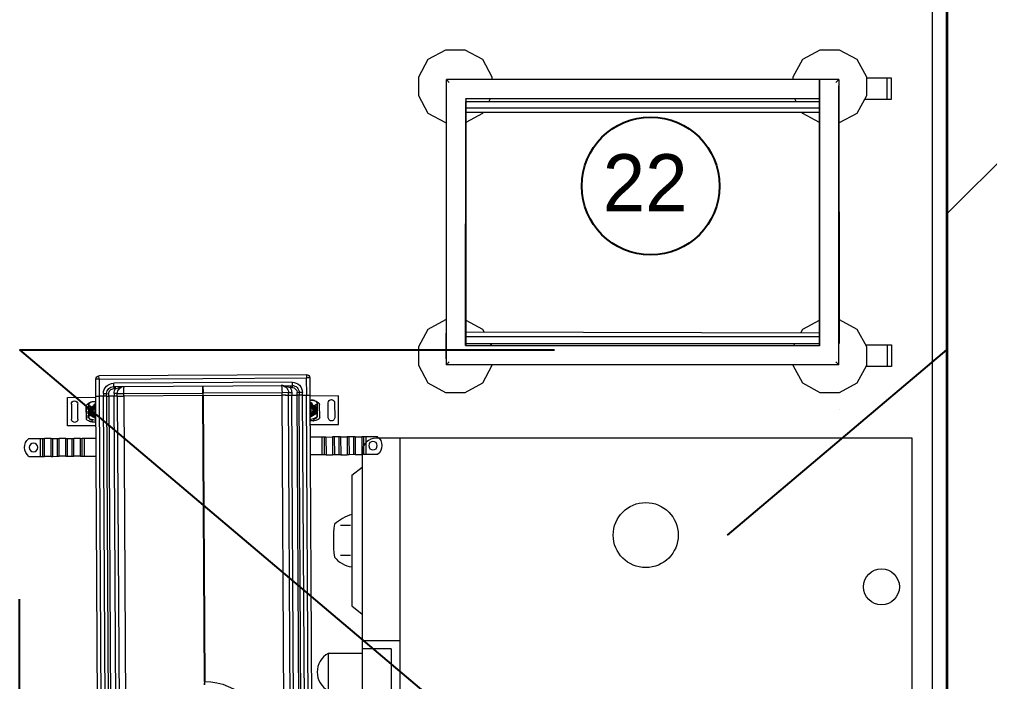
# Model space of a CAD drawing. Header units: millimetres. Extents: x -34838 to 729576, y -214038 to 121482.
# Drawn here: x 610710 to 612070, y -47670 to -46741 of the extents above; entities that cross this region are included whole.
import ezdxf

# ---------------------------------------------------------------- set-up
doc = ezdxf.new("R2010")
doc.units = ezdxf.units.MM
doc.header["$MEASUREMENT"] = 0
doc.linetypes.add('ШТРИХОВА 1_2', pattern=[1300, 750, -550])
for name, color, linetype, lineweight in [('Obrys', 7, 'Continuous', 18), ('S-Prof__Обладнання__Обладнання для водопостачання та каналізації', 130, 'Continuous', 5), ('АБ _ 0 _ СТІНИ _ ЗОВНІШНІ .3D_Ном._пера__27', 7, 'Continuous', 35), ('АП _ ТЕП _ ЗОНИ ПРИМІЩЕНЬ .3D_Ном._пера__122', 255, 'Continuous', 0), ('ОБОРУДОВАНИЕ', 5, 'Continuous', 15), ('ТХ Тепловое оборудование', 14, 'Continuous', 9)]:
    doc.layers.add(name, color=color, linetype=linetype, lineweight=lineweight)
doc.layers.add('АБ _ 0 _ СТІНИ _ ЗОВНІШНІ .3D', color=7, linetype='Continuous')
pattern_1 = [(45, (0, 0), (-707.107, 707.107), []), (45, (-141.4, 141.4), (-707.107, 707.107), [])]

# ---------------------------------------------------------------- blocks, each defined once
blk = doc.blocks.new('Стена_37_4', base_point=(85890, -2075))
at = {"layer": 'АБ _ 0 _ СТІНИ _ ЗОВНІШНІ .3D', "linetype": 'Continuous', "lineweight": 0, "true_color": 0x000000}
h = blk.add_hatch(dxfattribs=at)
h.set_pattern_fill('М___ЦЕГЛА_ОБЛИЧКУВАЛЬНА__3E', color=18, style=0, pattern_type=2)
h.set_pattern_definition(pattern_1)
h.paths.add_polyline_path([(85830, 9053.3), (85830, 7030.5), (85950, 7030.5), (85950, 9053.3)])
h = blk.add_hatch(dxfattribs=at)
h.set_pattern_fill('М___ЦЕГЛА_ОБЛИЧКУВАЛЬНА__3E', color=18, style=0, pattern_type=2)
h.set_pattern_definition(pattern_1)
h.paths.add_polyline_path([(85830, 7030.5), (85830, 6910.5), (85950, 6910.5), (85950, 7030.5)])
h = blk.add_hatch(dxfattribs=at)
h.set_pattern_fill('М___ЦЕГЛА_ОБЛИЧКУВАЛЬНА__3E', color=18, style=0, pattern_type=2)
h.set_pattern_definition(pattern_1)
h.paths.add_polyline_path([(85830, 6910.5), (85830, -1950), (85950, -1950), (85950, 6910.5)])
at = {"layer": 'АБ _ 0 _ СТІНИ _ ЗОВНІШНІ .3D_Ном._пера__27', "color": 7, "linetype": 'Continuous', "lineweight": 35}
for p, q in [((85830, 9053.3), (85830, 7030.5)), ((85830, 7030.5), (85830, 6910.5)), ((85830, 6910.5), (85830, -1950))]:
    blk.add_line(p, q, dxfattribs=at)
blk = doc.blocks.new('Печь пароконвекционная SCC 101')
at = {"layer": 'ТХ Тепловое оборудование', "color": 0}
blk.add_lwpolyline([(20, -53), (827, -53, 0.414214), (847, -33), (847, 718), (0, 718), (0, -33, 0.414214)], format="xyb", close=True, dxfattribs=at)
for points in [[(822.9, -46.6), (775.9, 12.5, -0.738897), (787.8, 29.8, 0.554237), (813.6, 52), (813.6, 81.4, -1), (847, 81.4, -1)], [(822.9, -46.6, 0.371253), (841.1, -47.1, 1.06539)], [(107, -67.5, 0.099167), (120.7, -91.7, 0.06513), (166.8, -91.7, 0.20445), (180.5, -67.5, 0.276247)], [(302, -100.6, 0.58435), (354.4, -100.6, 1)]]:
    blk.add_lwpolyline(points, format="xyb", dxfattribs=at)
for points in [[(0, 0), (785.9, 0)], [(284.2, 0), (284.2, -53)], [(52, -67.5), (40.7, -53)], [(235.5, -67.5), (246.8, -53)], [(302, -53), (302, -100.6)], [(354.4, -53), (354.4, -100.6)], [(52, -67.5), (235.5, -67.5)], [(122.6, -69), (122.6, -83.3)], [(164.9, -69), (164.9, -83.3)], [(302, -100.6), (354.4, -100.6)]]:
    blk.add_lwpolyline(points, dxfattribs=at)
at = {"layer": 'ТХ Тепловое оборудование', "color": 0, "lineweight": 0}
for points in [[(295.4, -12), (295.4, -53)], [(295.4, -12), (795.4, -12)]]:
    blk.add_lwpolyline(points, dxfattribs=at)
at = {"layer": 'ТХ Тепловое оборудование', "color": 0}
for centre, radius in [((208.7, 675), 25.2), ((136, 344.6), 45.6), ((828.1, -34.4), 9)]:
    blk.add_circle(centre, radius, dxfattribs=at)
blk = doc.blocks.new('AUDIT_I_200716151807-1040')
at = {"layer": 'Obrys'}
for centre, radius, start, end in [((1647.2, -11377.4), 5, 157.9445, 163.1163), ((1646.9, -11380.6), 0.5, 90, 118.955), ((1648.9, -11380.6), 0.5, 61.045, 90), ((1656.1, -11382.3), 5.55, 87.7076, 90), ((1656.1, -11382.3), 5.05, 87.7076, 90), ((1666.7, -11374.1), 0.3, 340.0686, 24.2911), ((1668, -11375.6), 1, 198.7302, 231.3988), ((2573.6, -11375.6), 1, 308.6012, 341.2698), ((2575, -11374.1), 0.3, 155.7089, 199.9314), ((2585.5, -11382.3), 5.55, 90, 92.2924), ((2585.5, -11382.3), 5.05, 90, 92.2924), ((2592.8, -11380.6), 0.5, 90, 118.955), ((2594.7, -11380.6), 0.5, 61.045, 90), ((2594.4, -11377.4), 5, 16.8837, 22.0555), ((1647.2, -11687.3), 5, 196.8837, 202.0555), ((1646.9, -11684.1), 0.5, 241.045, 270), ((1648.9, -11684.1), 0.5, 270, 298.955), ((1656.1, -11682.3), 5.05, 270, 272.2924), ((1656.1, -11682.3), 5.55, 270, 272.2924), ((1666.7, -11690.5), 0.3, 335.7089, 19.9314), ((1668, -11689.1), 1, 128.6012, 161.2698), ((2573.6, -11689.1), 1, 18.7302, 51.3988), ((2575, -11690.5), 0.3, 160.0686, 204.2911), ((2585.5, -11682.3), 5.05, 267.7076, 270), ((2585.5, -11682.3), 5.55, 267.7076, 270), ((2592.8, -11684.1), 0.5, 241.045, 270), ((2594.7, -11684.1), 0.5, 270, 298.955), ((2594.4, -11687.3), 5, 337.9445, 343.1163)]:
    blk.add_arc(centre, radius, start, end, dxfattribs=at)
for centre, major_axis, ratio, start_param, end_param in [((1658.9, -11382.1), (-2.76, 2.81), 0.948675, 4.712185, 4.722398), ((1660.9, -11378.7), (0.68, 1.13), 0.865496, 4.64047, 5.024928), ((1631.1, -11532.3), (10, 0), 0.026147, 1.570796, 3.141593), ((1631.1, -11532.3), (-10, 0), 0.026147, 0, 1.570796), ((2035.6, -11531.7), (4.5, -0.03), 0.08689, 4.747797, 6.283185), ((2035.6, -11533), (4.5, 0.03), 0.08689, 0, 1.535389), ((2206.6, -11531.7), (-4.5, -0.03), 0.08689, 0, 1.535389), ((2206.6, -11533), (-4.5, 0.03), 0.08689, 4.747797, 6.283185), ((2611.1, -11532.3), (-10, 0), 0.026147, 3.141593, 4.712389), ((2611.1, -11532.3), (-10, 0), 0.026147, 1.570796, 3.141593), ((2580.7, -11686), (0.68, 1.13), 0.865496, 1.498877, 1.883336), ((2582.8, -11682.6), (-2.76, 2.81), 0.948675, 1.570592, 1.580806)]:
    blk.add_ellipse(centre, major_axis=major_axis, ratio=ratio, start_param=start_param, end_param=end_param, dxfattribs=at)
at = {"layer": 'Obrys', "extrusion": (0, 0, -1)}
for centre, major_axis, ratio, start_param, end_param in [((2580.7, -11378.7), (-0.68, 1.13), 0.865496, 4.64047, 5.024928), ((2582.8, -11382.1), (2.76, 2.81), 0.948675, 4.712185, 4.722398), ((1658.9, -11682.6), (2.76, 2.81), 0.948675, 1.570592, 1.580806), ((1660.9, -11686), (-0.68, 1.13), 0.865496, 1.498877, 1.883336)]:
    blk.add_ellipse(centre, major_axis=major_axis, ratio=ratio, start_param=start_param, end_param=end_param, dxfattribs=at)
blk = doc.blocks.new('Трап широкий')
for p, q in [((403.8, 242.3), (403.8, 225.8)), ((428.8, 242.1), (428.8, 225.6)), ((403.8, 225.8), (403.7, 222.6)), ((403.7, 222.6), (403.7, 220.1)), ((428.7, 222.4), (403.7, 222.6)), ((403.7, 210.9), (403.7, 220.1)), ((428.7, 220), (403.7, 220.1)), ((428.8, 225.6), (403.8, 225.8)), ((428.8, 225.6), (428.7, 222.4)), ((428.7, 222.4), (428.7, 220)), ((428.7, 210.8), (428.7, 220)), ((403.7, 208.4), (403.6, 202.1)), ((403.7, 210.9), (403.7, 208.4)), ((428.7, 210.8), (403.7, 210.9)), ((428.7, 208.3), (403.7, 208.4)), ((428.7, 208.3), (428.6, 201.9)), ((428.7, 210.8), (428.7, 208.3)), ((403.6, 190.4), (403.5, 187.9)), ((403.6, 202.1), (403.6, 199.6)), ((428.6, 201.9), (403.6, 202.1)), ((403.6, 190.4), (403.6, 199.6)), ((428.6, 199.5), (403.6, 199.6)), ((428.6, 190.3), (403.6, 190.4)), ((428.6, 201.9), (428.6, 199.5)), ((428.6, 190.3), (428.6, 199.5)), ((403.4, 169.9), (403.5, 179.1)), ((403.5, 187.9), (403.5, 181.6)), ((428.5, 187.8), (403.5, 187.9)), ((403.5, 181.6), (403.5, 179.1)), ((428.5, 181.4), (403.5, 181.6)), ((428.5, 179), (403.5, 179.1)), ((428.4, 169.8), (428.5, 179)), ((428.6, 190.3), (428.5, 187.8)), ((428.5, 187.8), (428.5, 181.4)), ((428.5, 181.4), (428.5, 179)), ((445.8, 147.5), (446, 187.5)), ((446, 187.5), (486, 187.3)), ((476.5, 181.9), (455.5, 182)), ((486, 187.3), (485.8, 147.3)), ((403.4, 164.2), (403.3, 147.8)), ((403.4, 169.9), (403.4, 167.4)), ((428.4, 169.8), (403.4, 169.9)), ((403.4, 167.4), (403.4, 164.2)), ((428.4, 167.3), (403.4, 167.4)), ((428.4, 164.1), (403.4, 164.2)), ((428.4, 164.1), (428.3, 147.6)), ((428.4, 169.8), (428.4, 167.3)), ((428.4, 167.3), (428.4, 164.1)), ((455.5, 173), (476.5, 172.9)), ((487.3, 147.3), (0.8, 150)), ((453.1, 147.5), (454.8, 153.6)), ((454.8, 153.9), (455, 154.3)), ((455, 155.8), (455.2, 156.3)), ((455.6, 156.1), (455, 154.3)), ((455.6, 161), (473.8, 160.9)), ((456.6, 161), (456.6, 160.5)), ((456.6, 161), (456.6, 160.5)), ((458.7, 160.5), (456.6, 160.5)), ((456.6, 147.5), (461.2, 155.5)), ((466.6, 157.4), (457, 157.5)), ((457, 157.4), (466.6, 157.4)), ((457.5, 161), (457.5, 160.5)), ((457.5, 161), (457.5, 160.5)), ((457.6, 161), (457.6, 160.5)), ((457.8, 161), (457.8, 160.5)), ((458.7, 161), (458.7, 160.5)), ((460.8, 160.5), (458.7, 160.5)), ((459.6, 161), (459.6, 160.5)), ((459.9, 161), (459.9, 160.5)), ((459.9, 161), (459.9, 160.5)), ((459.9, 161), (459.9, 160.5)), ((460.9, 161), (460.8, 160.5)), ((460.9, 161), (460.8, 160.5)), ((461.2, 155.5), (470.5, 155.4)), ((461.3, 152.8), (465.6, 153)), ((465.7, 152.5), (461.3, 152.3)), ((462.6, 161), (462.6, 160.5)), ((466.7, 160.4), (462.6, 160.5)), ((463.5, 161), (463.5, 160.5)), ((465.9, 160.9), (465.9, 160.4)), ((465.9, 153), (468.4, 153)), ((468.4, 152.5), (465.9, 152.5)), ((466, 160.9), (466, 160.4)), ((466.6, 157.4), (467.2, 157.4)), ((472.6, 157.4), (466.6, 157.4)), ((466.7, 160.9), (466.7, 160.4)), ((466.7, 160.9), (466.7, 160.4)), ((466.7, 160.4), (466.7, 160.4)), ((467.2, 157.4), (472.1, 157.3)), ((468.4, 160.9), (468.4, 160.4)), ((472.9, 160.4), (468.4, 160.4)), ((468.4, 153), (468.5, 153)), ((468.4, 152.5), (468.5, 152.5)), ((468.9, 152.5), (469.5, 152.9)), ((469.5, 152.4), (468.9, 152.5)), ((469.2, 150.5), (473.6, 154.9)), ((469.3, 160.9), (469.3, 160.4)), ((470.1, 152.4), (469.5, 152.4)), ((470.5, 155.4), (475.1, 147.4)), ((473, 155), (470.8, 152.7)), ((472, 160.9), (472, 160.4)), ((472.1, 157.3), (474.7, 157.3)), ((477.8, 157.4), (472.6, 157.4)), ((472.9, 160.9), (472.9, 160.4)), ((473.1, 149.6), (475, 149.6)), ((0.8, 145.3), (487.3, 142.6)), ((487.3, 136.6), (0.8, 139.3)), ((469.7, 148.4), (462, 148.4)), ((475, 149.1), (473.1, 149.1)), ((487.3, 136.8), (487.2, 132.3)), ((487.3, 142.8), (487.3, 147.3)), ((511.3, 147.2), (487.3, 147.3)), ((487.3, 136.8), (487.3, 142.8)), ((487.3, 142.8), (511.3, 142.7)), ((487.3, 136.8), (490.8, 136.8)), ((490.8, 136.8), (490.7, 132.3)), ((509.7, -148.3), (511.3, 142.7)), ((511.3, 147.2), (511.3, 142.7)), ((515.8, 142.6), (511.3, 142.7)), ((515.8, 142.6), (514.2, -148.4)), ((0.7, 135), (487.2, 132.3)), ((0.7, 132.1), (487.2, 129.4)), ((487.2, 121.6), (0.7, 124.3)), ((490.7, 132.3), (487.2, 132.3)), ((487.2, 132.3), (487.2, 129.3)), ((487.2, 121.8), (487.2, 129.3)), ((487.2, 129.3), (490.7, 129.3)), ((490.7, 132.3), (490.7, 129.3)), ((0.6, 110.9), (487.1, 108.2)), ((0.7, 120), (487.2, 117.3)), ((487.1, 113.6), (487.1, 108.2)), ((487.2, 117.3), (487.2, 121.8)), ((490.7, 121.8), (487.2, 121.8)), ((487.2, 117.3), (490.7, 117.3)), ((490.7, 117.3), (490.6, 108.2)), ((490.7, 117.3), (490.7, 121.8)), ((500.7, 122.2), (497.7, 122.2)), ((497.7, 122.2), (497.7, 119.9)), ((500.7, 119.9), (497.7, 119.9)), ((499.3, -127.8), (500.7, 122.2)), ((505.2, 122.2), (500.7, 122.2)), ((505.2, 122.2), (503.8, -127.8)), ((486.5, -2.4), (487.1, 108.2)), ((487.1, 108.2), (490.6, 108.2)), ((490.6, 108.2), (490, -2.5)), ((486.5, -2.4), (85.3, -0.2)), ((85.3, -0.7), (486.5, -3)), ((486.5, -3), (485.9, -113.6)), ((486.5, -3), (486.5, -2.4)), ((486.5, -2.4), (490, -2.5)), ((490, -3), (486.5, -3)), ((489.4, -113.6), (490, -3)), ((490, -2.5), (490, -3)), ((485.8, -122.7), (-0.7, -120)), ((485.9, -113.6), (-0.6, -110.9)), ((485.8, -119), (485.9, -113.6)), ((485.9, -113.6), (489.4, -113.6)), ((489.3, -122.7), (489.4, -113.6)), ((-0.7, -124.3), (485.8, -127)), ((485.8, -134.8), (-0.7, -132.1)), ((485.7, -137.7), (-0.7, -135)), ((485.7, -137.7), (485.8, -134.7)), ((485.8, -122.7), (485.8, -127.2)), ((485.8, -122.7), (489.3, -122.7)), ((485.8, -127.2), (485.8, -134.7)), ((489.3, -127.2), (485.8, -127.2)), ((485.8, -134.7), (489.3, -134.7)), ((489.2, -137.7), (489.3, -134.7)), ((489.3, -122.7), (489.3, -127.2)), ((499.3, -125.5), (496.3, -125.5)), ((496.3, -127.8), (496.3, -125.5)), ((499.3, -127.8), (496.3, -127.8)), ((499.3, -127.8), (503.8, -127.8)), ((-0.8, -139.3), (485.7, -142)), ((485.7, -148), (-0.8, -145.3)), ((485.7, -137.7), (485.7, -142.2)), ((485.7, -137.7), (489.2, -137.7)), ((485.7, -142.2), (485.7, -148.2)), ((489.2, -142.2), (485.7, -142.2)), ((485.7, -152.7), (485.7, -148.2)), ((509.7, -148.3), (485.7, -148.2)), ((489.2, -137.7), (489.2, -142.2)), ((509.7, -148.3), (509.7, -152.8)), ((509.7, -148.3), (514.2, -148.4)), ((-0.8, -150), (485.7, -152.7)), ((401.6, -168.7), (401.7, -152.2)), ((426.6, -168.8), (426.7, -152.4)), ((444.2, -152.5), (443.9, -192.5)), ((451.4, -152.5), (453, -158.7)), ((453.1, -158.9), (453.3, -159.4)), ((453.8, -161.1), (453.3, -159.4)), ((453.3, -160.8), (453.5, -161.3)), ((454.9, -152.5), (459.5, -160.6)), ((464.8, -162.6), (455.2, -162.5)), ((455.3, -162.5), (464.8, -162.5)), ((459.5, -157.9), (463.9, -158.1)), ((459.5, -160.6), (468.7, -160.6)), ((463.9, -157.6), (459.6, -157.4)), ((468, -153.6), (460.3, -153.6)), ((466.7, -157.6), (464.1, -157.6)), ((464.1, -158.1), (466.7, -158.1)), ((464.8, -162.5), (465.5, -162.5)), ((470.8, -162.7), (464.8, -162.6)), ((465.5, -162.5), (470.3, -162.6)), ((466.7, -157.6), (466.7, -157.6)), ((466.7, -158.1), (466.8, -158.1)), ((467.8, -157.6), (467.2, -157.6)), ((467.2, -157.6), (467.8, -158.1)), ((467.5, -155.7), (471.9, -160.1)), ((468.3, -157.6), (467.8, -157.6)), ((468.7, -160.6), (473.4, -152.6)), ((471.3, -160.2), (469, -157.9)), ((470.3, -162.6), (472.9, -162.6)), ((476, -162.7), (470.8, -162.7)), ((473.3, -154.4), (471.4, -154.4)), ((471.4, -154.9), (473.3, -154.9)), ((483.9, -192.7), (484.2, -152.7)), ((485.7, -152.7), (509.7, -152.8)), ((401.5, -174.4), (401.6, -171.9)), ((401.5, -174.4), (401.5, -183.6)), ((401.5, -174.4), (426.5, -174.5)), ((401.6, -171.9), (401.6, -168.7)), ((401.6, -168.7), (426.6, -168.8)), ((401.6, -171.9), (426.6, -172)), ((426.5, -174.5), (426.6, -172)), ((426.5, -174.5), (426.5, -183.7)), ((426.6, -172), (426.6, -168.8)), ((453.8, -166), (472, -166.2)), ((454.8, -166), (454.8, -165.5)), ((456.9, -165.5), (454.8, -165.5)), ((454.8, -166), (454.8, -165.5)), ((455.7, -166), (455.7, -165.5)), ((455.7, -166), (455.7, -165.5)), ((455.8, -166), (455.8, -165.5)), ((456, -166), (456, -165.5)), ((456.9, -166), (456.9, -165.5)), ((459, -165.6), (456.9, -165.5)), ((457.8, -166.1), (457.8, -165.6)), ((458.1, -166.1), (458.1, -165.6)), ((458.1, -166.1), (458.1, -165.6)), ((458.1, -166.1), (458.1, -165.6)), ((459, -166.1), (459, -165.6)), ((459, -166.1), (459, -165.6)), ((464.9, -165.6), (460.8, -165.6)), ((460.8, -166.1), (460.8, -165.6)), ((461.7, -166.1), (461.7, -165.6)), ((464.1, -166.1), (464.1, -165.6)), ((464.2, -166.1), (464.2, -165.6)), ((464.9, -165.6), (464.9, -165.6)), ((464.9, -166.1), (464.9, -165.6)), ((464.9, -166.1), (464.9, -165.6)), ((466.5, -166.1), (466.6, -165.6)), ((471.1, -165.7), (466.6, -165.6)), ((467.5, -166.1), (467.5, -165.6)), ((470.1, -166.2), (470.2, -165.7)), ((471.1, -166.2), (471.1, -165.7)), ((401.4, -192.4), (401.5, -186)), ((401.5, -186), (401.5, -183.6)), ((401.5, -183.6), (426.5, -183.7)), ((401.5, -186), (426.5, -186.2)), ((426.4, -192.5), (426.5, -186.2)), ((426.5, -186.2), (426.5, -183.7)), ((453.5, -178), (474.5, -178.1)), ((474.5, -187.1), (453.5, -187)), ((401.4, -194.9), (401.4, -192.4)), ((401.4, -192.4), (426.4, -192.5)), ((401.4, -194.9), (401.4, -204.1)), ((401.4, -194.9), (426.4, -195)), ((426.4, -195), (426.4, -192.5)), ((426.4, -195), (426.4, -204.2)), ((443.9, -192.5), (483.9, -192.7)), ((401.3, -212.9), (401.4, -206.5)), ((401.3, -215.4), (401.3, -212.9)), ((401.3, -212.9), (426.3, -213)), ((401.3, -215.4), (401.3, -224.6)), ((401.3, -215.4), (426.3, -215.5)), ((401.4, -206.5), (401.4, -204.1)), ((401.4, -204.1), (426.4, -204.2)), ((401.4, -206.5), (426.4, -206.7)), ((426.3, -213), (426.4, -206.7)), ((426.3, -215.5), (426.3, -213)), ((426.3, -215.5), (426.3, -224.7)), ((426.4, -206.7), (426.4, -204.2)), ((401.1, -246.7), (401.2, -230.2)), ((401.2, -227), (401.3, -224.6)), ((401.2, -230.2), (401.2, -227)), ((401.2, -227), (426.2, -227.2)), ((401.2, -230.2), (426.2, -230.4)), ((401.3, -224.6), (426.3, -224.7)), ((426.1, -246.9), (426.2, -230.4)), ((426.2, -227.2), (426.3, -224.7)), ((426.2, -230.4), (426.2, -227.2))]:
    blk.add_line(p, q)
for centre, major_axis, ratio, start_param, end_param in [((416.3, 232.2), (11.3, 11.3), 1, -0.118438, 1.674894), ((416.3, 235.7), (4.25, -4.24), 1, 3.919820396809793, 10.20300570398938), ((455.5, 177.5), (3.19, -3.18), 1, 2.349024, 5.490617), ((476.5, 177.4), (3.19, -3.18), 1, 5.490617, 8.632209), ((472.9, 150), (15.6, -15.5), 1, 3.818069, 4.04133), ((452, 152.3), (0.708, -0.706), 1, 1.894335, 3.818069), ((453.3, 154.9), (1.24, -1.24), 1, 3.578007, 7.543057), ((474, 147.4), (16.9, -16.8), 1, 3.364274, 3.578007), ((453.3, 154.9), (1.38, -1.38), 1, 5.035928, 6.164335), ((455.6, 159), (1.42, -1.41), 1, 2.351862, 3.364274), ((474, 147.4), (14.8, 14.8), 0.999986, 1.915245, 1.94575), ((453.2, 154.9), (1.34, 1.34), 1, -1.119472, -0.444701), ((457, 155.4), (1.49, -1.48), 1, 2.351862, 3.486046), ((457, 155.4), (1.41, 1.42), 1, 0.778228, 1.925065), ((457.5, 155.4), (1.42, -1.41), 1, 2.349024, 3.592917), ((465.8, 147.4), (5.52, -5.51), 1, 0.778228, 3.91982), ((465.8, 147.4), (5.42, -5.4), 1, 0.778228, 3.91982), ((465.8, 147.4), (4.91, -4.9), 1, 0.778228, 3.91982), ((461.3, 151.3), (1.06, 1.06), 1, 0.818238, 2.616049), ((465.8, 147.4), (4.24, 4.25), 1, -0.792569, 2.349024), ((461.3, 151.3), (0.708, -0.706), 1, 2.389035, 4.187368), ((465.8, 147.4), (3.53, 3.54), 1, -0.792569, 2.349024), ((465.8, 147.4), (3.54, -3.53), 1, 0.979586, 3.718463), ((465.8, 147.4), (2.96, 2.97), 1, -0.792569, 2.349024), ((465.8, 147.4), (2.82, 2.83), 1, -0.539888, 2.096344), ((465.8, 147.4), (3.57, 3.58), 1, 0.047715, 0.778228), ((466.6, 154.5), (2.05, -2.05), 1, 0.942386, 2.349024), ((466.5, 154.4), (2.12, 2.12), 1, -0.625573, 0.781066), ((461.6, 153.6), (5.67, -5.65), 1, 0.251059, 0.945224), ((472.4, 147.3), (3.19, -3.18), 0.999998, 3.13764, 3.392652), ((465.8, 147.4), (3.58, -3.57), 1, 0.778228, 1.618511), ((461.6, 153.7), (5.58, 5.6), 1, -0.879565, -0.62841), ((470.1, 153.4), (0.706, 0.708), 1, 3.91982, 4.705598), ((474, 147.4), (2.12, 2.12), 1, -0.792569, 2.349024), ((474, 147.4), (1.76, 1.77), 1, -0.792569, 2.349024), ((472.1, 156), (0.972, -0.969), 1, 6.276395, 8.632209), ((472.5, 155.9), (1.06, -1.06), 1, 6.279233, 8.635047), ((473.8, 158.9), (1.41, 1.42), 1, 0.082065, 0.781066), ((474.7, 152.3), (3.53, 3.54), 1, -0.407628, 0.778228), ((466, 149.8), (9.92, -9.88), 1, 1.105193, 1.652861), ((465.1, 149.4), (10.6, 10.6), 1, -0.817806, -0.465603), ((465.8, 147.4), (3.54, -3.53), 1, 3.718463, 3.91982), ((465.8, 147.4), (1.06, 1.06), 1, -0.792569, 2.349024), ((465.8, 147.4), (0.992, -0.988), 1, 0.778228, 3.91982), ((472.4, 147.3), (3.19, -3.18), 1, 3.392651, 3.89959), ((465.8, 147.4), (3.53, 3.54), 1, -0.792569, -0.591211), ((474, 147.4), (1.42, -1.41), 1, 2.854385, 3.91982), ((474, 147.4), (1.42, -1.41), 1, 0.778228, 1.843663), ((474.1, 149.2), (4.24, 4.25), 1, -1.096077, -0.817806), ((490.7, 122.3), (10.2, 10.3), 1, -0.792569, 0.778228), ((511.3, 142.7), (3.19, -3.18), 1, 0.778228, 2.349024), ((490.7, 122.3), (7.06, 7.08), 1, -0.792569, 0.778228), ((490.7, 122.3), (4.96, -4.94), 1, 0.778228, 2.349024), ((490.6, 107.3), (10.2, 10.3), 1, 0.274426, 0.778228), ((490.6, 107.3), (7.06, 7.08), 1, -0.792569, 0.778228), ((490.6, 107.3), (10, -0.06), 0.087156, 0, 1.570796), ((-0.2, -0.4), (60.6, -60.4), 1, 0.785868, 2.347196), ((489.4, -112.7), (7.08, -7.06), 1, 5.490617, 7.061413), ((489.4, -112.7), (10, -0.06), 0.087156, -1.570796, 0), ((489.3, -127.7), (10.3, -10.2), 1, 5.490617, 7.061413), ((489.3, -127.7), (7.08, -7.06), 1, 5.490617, 7.061413), ((489.4, -112.7), (10.3, -10.2), 1, 5.490617, 5.994419), ((489.3, -127.7), (4.94, 4.96), 1, 3.91982, 5.490617), ((509.7, -148.3), (3.19, -3.18), 1, 5.490617, 7.061413), ((471.2, -155.3), (15.5, 15.6), 1, 2.227514, 2.450775), ((450.3, -157.3), (0.706, 0.708), 1, 2.450775, 4.374509), ((451.5, -159.9), (1.24, 1.24), 1, -1.274213, 2.690837), ((472.4, -152.6), (16.8, 16.9), 1, 2.690837, 2.90457), ((451.6, -160), (1.38, -1.38), 1, 1.675306, 2.803713), ((472.4, -152.6), (14.8, 14.8), 0.99998, 2.752286, 2.782792), ((451.5, -160), (1.34, 1.34), 1, -1.140437, -0.465665), ((455.3, -160.4), (1.48, 1.49), 1, 2.782799, 3.916982), ((455.3, -160.5), (1.41, 1.42), 1, 2.772983, 3.91982), ((455.7, -160.5), (1.42, -1.41), 1, 4.246724, 5.490617), ((464.2, -152.6), (5.52, -5.51), 1, 3.91982, 7.061413), ((464.2, -152.6), (5.42, -5.4), 1, 3.91982, 7.061413), ((464.2, -152.6), (4.91, -4.9), 1, 3.91982, 7.061413), ((459.6, -156.4), (1.06, -1.06), 1, 3.652796, 5.450606), ((464.2, -152.6), (4.25, -4.24), 1, 3.91982, 7.061413), ((459.6, -156.4), (0.708, -0.706), 1, 3.652273, 5.450606), ((464.2, -152.6), (3.54, -3.53), 1, 3.91982, 7.061413), ((464.2, -152.6), (3.54, -3.53), 1, 3.91982, 4.121178), ((464.2, -152.6), (3.54, -3.53), 1, 4.121178, 6.860055), ((464.2, -152.6), (2.96, 2.97), 1, 2.349024, 5.490617), ((464.2, -152.6), (2.83, -2.82), 1, 4.172501, 6.808733), ((464.2, -152.6), (1.06, -1.06), 1, 3.91982, 7.061413), ((464.2, -152.6), (0.988, 0.992), 1, 2.349024, 5.490617), ((464.2, -152.6), (3.58, -3.57), 1, 5.490617, 6.22113), ((464.8, -159.6), (2.05, -2.05), 1, 5.490617, 6.897255), ((464.8, -159.6), (2.12, -2.12), 1, 5.487779, 6.894417), ((470.7, -152.5), (3.19, -3.18), 1, 3.940051, 4.44699), ((459.9, -158.7), (5.65, 5.67), 1, -0.959565, -0.265399), ((470.7, -152.5), (3.18, 3.19), 1, 2.876193, 3.131205), ((464.2, -152.6), (3.57, 3.58), 1, 4.650334, 5.490617), ((459.9, -158.8), (5.6, -5.58), 1, 0.61407, 0.865224), ((468.3, -158.6), (0.708, -0.706), 1, 1.563246, 2.349024), ((464.2, -152.6), (3.54, -3.53), 1, 0.57687, 0.778228), ((472.4, -152.6), (2.12, -2.12), 1, 3.91982, 7.061413), ((472.4, -152.6), (1.77, -1.76), 1, 3.91982, 7.061413), ((470.3, -161.2), (0.969, 0.972), 1, 3.919821, 6.275635), ((472.4, -152.6), (1.41, 1.42), 1, 2.349024, 3.41446), ((470.8, -161.2), (1.06, -1.06), 1, 5.487779, 7.843594), ((473, -157.6), (3.54, -3.53), 1, 5.490617, 6.676473), ((472.4, -152.6), (1.41, 1.42), 1, 4.425181, 5.490617), ((464.4, -154.9), (9.88, 9.92), 1, 4.615984, 5.163652), ((463.4, -154.6), (10.6, -10.6), 1, 0.451263, 0.803465), ((472.4, -154.4), (4.25, -4.24), 1, 0.803465, 1.081736), ((453.8, -164), (1.41, 1.42), 1, 2.90457, 3.916982), ((472, -164.2), (1.41, 1.42), 1, 3.916982, 4.615984), ((453.5, -182.5), (3.19, -3.18), 1, 2.349024, 5.490617), ((474.5, -182.6), (3.19, -3.18), 1, 5.490617, 8.632209), ((413.7, -240.3), (4.25, -4.24), 1, 3.919820396809793, 10.20300570398938), ((413.7, -236.8), (11.3, -11.3), 1, 4.593951, 6.387283)]:
    blk.add_ellipse(centre, major_axis=major_axis, ratio=ratio, start_param=start_param, end_param=end_param)
for points, knots in [([(451, 152.4), (451, 152.4), (451, 152.4), (451, 152.6), (451.1, 152.7), (451.4, 152.8)], [-0.05151133, -0.05151133, -0.05151133, -0.05151133, -0.05126221, -0.05126221, -0.00001736, -0.00001736, -0.00001736, -0.00001736]), ([(452.4, 153.2), (452.5, 153.1), (452.6, 153.1), (453, 153), (453.2, 153), (453.5, 153), (453.7, 153), (453.9, 153.1), (454, 153.1), (454.3, 153.2), (454.4, 153.3), (454.5, 153.4)], [-1.7533506, -1.7533506, -1.7533506, -1.7533506, -1.6908696, -1.6908696, -1.5574964, -1.5574964, -1.4465152, -1.4465152, -1.3614211, -1.3614211, -1.2086509, -1.2086509, -1.2086509, -1.2086509]), ([(453.7, 155.5), (453.7, 155.5), (453.7, 155.5), (453.8, 155.5), (453.9, 155.6), (454.1, 155.6), (454.2, 155.6), (454.4, 155.7), (454.5, 155.7), (454.7, 155.7), (454.7, 155.7), (454.8, 155.7), (454.8, 155.7), (454.8, 155.7)], [-0.0004584, -0.0004584, -0.0004584, -0.0004584, 0, 0, 0.0291314, 0.0291314, 0.0589228, 0.0589228, 0.0992017, 0.0992017, 0.136201, 0.136201, 0.171809, 0.171809, 0.171809, 0.171809]), ([(454.8, 153.6), (454.8, 153.6), (454.8, 153.6), (454.8, 153.7), (454.8, 153.7), (454.8, 153.8)], [-0.08491287, -0.08491287, -0.08491287, -0.08491287, -0.08476972, -0.08476972, 0, 0, 0, 0]), ([(458, 147.5), (458, 148.1), (458.1, 148.6), (458.3, 149.2), (458.7, 150.2), (459.3, 151.1), (460.2, 151.7)], [95.8185759, 95.8185759, 95.8185759, 95.8185759, 96.1545619, 96.1545619, 96.1545619, 96.7427307, 96.7427307, 96.7427307, 96.7427307]), ([(458.6, 147.5), (458.6, 148), (458.7, 148.5), (459, 149), (459.2, 149.5), (459.6, 150.1), (460.1, 150.5)], [0.5953414, 0.5953414, 0.5953414, 0.5953414, 0.7545984, 0.7545984, 0.7545984, 0.9423626, 0.9423626, 0.9423626, 0.9423626]), ([(460.1, 150.5), (460.1, 150.5), (460.1, 150.5), (460, 150.7), (460.1, 150.9), (460.2, 151.3), (460.2, 151.5), (460.4, 151.7), (460.4, 151.7), (460.4, 151.8)], [0, 0, 0, 0, 0.0055623, 0.0055623, 0.0740936, 0.0740936, 0.1354374, 0.1354374, 0.1481916, 0.1481916, 0.1481916, 0.1481916]), ([(460.4, 150.4), (460.3, 150.4), (460.3, 150.4), (460.2, 150.4), (460.1, 150.5), (460.1, 150.5)], [0.00004811, 0.00004811, 0.00004811, 0.00004811, 0.0187128, 0.0187128, 0.03730006, 0.03730006, 0.03730006, 0.03730006]), ([(460.5, 151.9), (460.5, 151.9), (460.4, 151.9), (460.3, 151.8), (460.2, 151.7), (460.2, 151.7)], [-0.04454091, -0.04454091, -0.04454091, -0.04454091, -0.02228535, -0.02228535, -0.00002713, -0.00002713, -0.00002713, -0.00002713]), ([(460.3, 151.1), (460.3, 150.9), (460.3, 150.8), (460.4, 150.6), (460.4, 150.5), (460.4, 150.4)], [0, 0, 0, 0, 0.03525254, 0.03525254, 0.07338193, 0.07338193, 0.07338193, 0.07338193]), ([(460.5, 150.5), (460.5, 150.6), (460.4, 150.7), (460.4, 150.9), (460.4, 151), (460.3, 151)], [0.00007426, 0.00007426, 0.00007426, 0.00007426, 0.03418726, 0.03418726, 0.06833615, 0.06833615, 0.06833615, 0.06833615]), ([(468.5, 153), (468.6, 153), (468.7, 153), (468.9, 153), (469, 153), (469.1, 152.9), (469.3, 152.9), (469.4, 152.9), (469.4, 152.9), (469.5, 152.9), (469.5, 152.9), (469.5, 152.9)], [-0.7393749, -0.7393749, -0.7393749, -0.7393749, -0.7082852, -0.7082852, -0.6895882, -0.6708911, -0.6708911, -0.6337981, -0.6337981, -0.6153592, -0.5969202, -0.5969202, -0.5969202, -0.5969202]), ([(468.9, 152.5), (468.9, 152.5), (468.9, 152.5), (468.9, 152.5), (468.9, 152.5), (468.8, 152.5), (468.8, 152.5), (468.7, 152.5), (468.6, 152.5), (468.6, 152.5), (468.5, 152.5), (468.5, 152.5)], [0.5969202, 0.5969202, 0.5969202, 0.5969202, 0.6153592, 0.6337981, 0.6337981, 0.6708911, 0.6708911, 0.6895882, 0.7082852, 0.7082852, 0.7393749, 0.7393749, 0.7393749, 0.7393749]), ([(479.5, 153.7), (479.6, 153.3), (479.7, 152.8), (479.8, 152.4), (479.9, 151.9), (480, 151.5), (480, 151), (480, 150.8), (480.1, 150.6), (480.1, 150.3), (480.1, 149.9), (480.1, 149.4), (480.1, 149)], [0.7738005, 0.7738005, 0.7738005, 0.7738005, 0.907672, 0.907672, 0.907672, 1.0415435, 1.0415435, 1.0415435, 1.1084793, 1.1084793, 1.1084793, 1.2423508, 1.2423508, 1.2423508, 1.2423508]), ([(487.1, 113.1), (487.1, 113.7), (487.1, 114.2), (487.2, 115.5), (487.2, 116.2), (487.2, 117.1), (487.2, 117.3), (487.2, 117.3)], [0.3625114, 0.3625114, 0.3625114, 0.3625114, 0.5, 0.5, 0.75, 0.75, 1, 1, 1, 1]), ([(497.7, 119.9), (497.9, 119.1), (498.1, 118.1), (498.7, 116.2), (499, 115.3), (499.4, 114.2), (499.7, 113.2), (500, 112.1), (500.4, 110.3), (500.4, 109.7), (500.5, 108.8), (500.6, 108.5), (500.6, 107.9), (500.6, 107.5), (500.6, 107.2)], [0, 0, 0, 0, 0.382561, 0.382561, 0.756879, 0.756879, 0.756879, 1.135319, 1.135319, 1.324539, 1.324539, 1.419149, 1.419149, 1.513759, 1.513759, 1.513759, 1.513759]), ([(85.3, -0.7), (85.3, -0.6), (85.3, -0.6), (85.3, -0.4), (85.3, -0.3), (85.3, -0.2)], [-0.1306547, -0.1306547, -0.1306547, -0.1306547, -0.0653274, -0.0653274, 0, 0, 0, 0]), ([(485.8, -122.7), (485.8, -122.7), (485.8, -122.5), (485.8, -121.6), (485.8, -120.9), (485.9, -119.6), (485.9, -119.1), (485.9, -118.5)], [0, 0, 0, 0, 0.25, 0.25, 0.5, 0.5, 0.6374743, 0.6374743, 0.6374743, 0.6374743]), ([(496.3, -125.5), (496.5, -124.6), (496.8, -123.6), (497.4, -121.8), (497.7, -120.8), (498.1, -119.8), (498.4, -118.7), (498.7, -117.6), (499.1, -115.9), (499.2, -115.3), (499.3, -114.3), (499.3, -114), (499.4, -113.4), (499.4, -113.1), (499.4, -112.8)], [0, 0, 0, 0, 0.382561, 0.382561, 0.756879, 0.756879, 0.756879, 1.135319, 1.135319, 1.324539, 1.324539, 1.419149, 1.419149, 1.513759, 1.513759, 1.513759, 1.513759]), ([(449.3, -157.4), (449.3, -157.4), (449.3, -157.4), (449.3, -157.5), (449.4, -157.7), (449.6, -157.8)], [-0.05151133, -0.05151133, -0.05151133, -0.05151133, -0.05126221, -0.05126221, -0.00001736, -0.00001736, -0.00001736, -0.00001736]), ([(450.7, -158.2), (450.8, -158.2), (450.9, -158.1), (451.2, -158), (451.4, -158), (451.8, -158), (451.9, -158), (452.2, -158.1), (452.3, -158.1), (452.5, -158.3), (452.7, -158.3), (452.8, -158.4)], [-1.7533506, -1.7533506, -1.7533506, -1.7533506, -1.6908696, -1.6908696, -1.5574964, -1.5574964, -1.4465152, -1.4465152, -1.3614211, -1.3614211, -1.2086509, -1.2086509, -1.2086509, -1.2086509]), ([(451.9, -160.5), (451.9, -160.5), (451.9, -160.5), (452, -160.6), (452.1, -160.6), (452.3, -160.6), (452.4, -160.6), (452.6, -160.7), (452.7, -160.7), (452.9, -160.7), (453, -160.7), (453.1, -160.7), (453.1, -160.7), (453.1, -160.7)], [-0.0004584, -0.0004584, -0.0004584, -0.0004584, 0, 0, 0.0291314, 0.0291314, 0.0589228, 0.0589228, 0.0992017, 0.0992017, 0.136201, 0.136201, 0.171809, 0.171809, 0.171809, 0.171809]), ([(453, -158.7), (453, -158.7), (453, -158.7), (453.1, -158.7), (453.1, -158.8), (453.1, -158.8)], [-0.08491287, -0.08491287, -0.08491287, -0.08491287, -0.08476972, -0.08476972, 0, 0, 0, 0]), ([(456.4, -152.5), (456.4, -153.1), (456.5, -153.7), (456.6, -154.3), (457, -155.3), (457.6, -156.1), (458.4, -156.8)], [95.8185759, 95.8185759, 95.8185759, 95.8185759, 96.1545619, 96.1545619, 96.1545619, 96.7427307, 96.7427307, 96.7427307, 96.7427307]), ([(456.9, -152.5), (456.9, -153.1), (457.1, -153.6), (457.3, -154.1), (457.5, -154.6), (457.9, -155.1), (458.4, -155.6)], [0.5953414, 0.5953414, 0.5953414, 0.5953414, 0.7545984, 0.7545984, 0.7545984, 0.9423626, 0.9423626, 0.9423626, 0.9423626]), ([(458.4, -155.6), (458.4, -155.6), (458.4, -155.6), (458.3, -155.8), (458.4, -156), (458.5, -156.4), (458.5, -156.6), (458.7, -156.8), (458.7, -156.8), (458.7, -156.9)], [0, 0, 0, 0, 0.0055623, 0.0055623, 0.0740936, 0.0740936, 0.1354374, 0.1354374, 0.1481916, 0.1481916, 0.1481916, 0.1481916]), ([(458.7, -155.5), (458.6, -155.5), (458.6, -155.5), (458.5, -155.5), (458.4, -155.5), (458.4, -155.6)], [0.00004811, 0.00004811, 0.00004811, 0.00004811, 0.0187128, 0.0187128, 0.03730006, 0.03730006, 0.03730006, 0.03730006]), ([(458.8, -157), (458.7, -157), (458.7, -156.9), (458.6, -156.9), (458.5, -156.8), (458.4, -156.8)], [-0.04454091, -0.04454091, -0.04454091, -0.04454091, -0.02228535, -0.02228535, -0.00002713, -0.00002713, -0.00002713, -0.00002713]), ([(458.6, -156.2), (458.6, -156), (458.6, -155.9), (458.7, -155.7), (458.7, -155.6), (458.7, -155.5)], [0, 0, 0, 0, 0.03525254, 0.03525254, 0.07338193, 0.07338193, 0.07338193, 0.07338193]), ([(458.8, -155.6), (458.8, -155.7), (458.7, -155.8), (458.7, -156), (458.7, -156), (458.6, -156.1)], [0.00007426, 0.00007426, 0.00007426, 0.00007426, 0.03418726, 0.03418726, 0.06833615, 0.06833615, 0.06833615, 0.06833615]), ([(467.2, -157.6), (467.2, -157.6), (467.2, -157.6), (467.2, -157.6), (467.2, -157.6), (467.1, -157.6), (467, -157.6), (467, -157.6), (466.9, -157.6), (466.8, -157.6), (466.8, -157.6), (466.7, -157.6)], [0.5969202, 0.5969202, 0.5969202, 0.5969202, 0.6153592, 0.6337981, 0.6337981, 0.6708911, 0.6708911, 0.6895882, 0.7082852, 0.7082852, 0.7393749, 0.7393749, 0.7393749, 0.7393749]), ([(466.8, -158.1), (466.9, -158.1), (467, -158.1), (467.2, -158.1), (467.3, -158.1), (467.4, -158.1), (467.5, -158.1), (467.6, -158.1), (467.7, -158.1), (467.8, -158.1), (467.8, -158.1), (467.8, -158.1)], [-0.7393749, -0.7393749, -0.7393749, -0.7393749, -0.7082852, -0.7082852, -0.6895882, -0.6708911, -0.6708911, -0.6337981, -0.6337981, -0.6153592, -0.5969202, -0.5969202, -0.5969202, -0.5969202]), ([(477.7, -159.1), (477.9, -158.6), (478, -158.1), (478.1, -157.7), (478.2, -157.2), (478.3, -156.8), (478.3, -156.3), (478.3, -156.1), (478.4, -155.9), (478.4, -155.7), (478.4, -155.2), (478.4, -154.7), (478.4, -154.3)], [0.7738005, 0.7738005, 0.7738005, 0.7738005, 0.907672, 0.907672, 0.907672, 1.0415435, 1.0415435, 1.0415435, 1.1084793, 1.1084793, 1.1084793, 1.2423508, 1.2423508, 1.2423508, 1.2423508])]:
    blk.add_open_spline(points, degree=3, knots=knots)
for points in [[(451.4, 152.8), (451.4, 152.8), (451.4, 152.8), (451.4, 152.8)], [(454.5, 153.4), (454.5, 153.4), (454.5, 153.4), (454.5, 153.4)], [(454.8, 153.8), (454.8, 153.8), (454.8, 153.9), (454.8, 153.9)], [(454.8, 153.6), (454.8, 153.6), (454.8, 153.6), (454.8, 153.7)], [(460.1, 150.5), (459.2, 149.7), (458.7, 148.6), (458.6, 147.5)], [(460.4, 150.4), (459.6, 149.6), (459.2, 148.5), (459.2, 147.5)], [(460, 152), (459.7, 151.5), (459.8, 150.9), (460.1, 150.5)], [(460.3, 151.1), (460.3, 151.1), (460.3, 151.1), (460.3, 151.1)], [(460.3, 151), (460.3, 151.1), (460.3, 151.1), (460.3, 151.1)], [(460.5, 150.5), (460.5, 150.4), (460.4, 150.4), (460.4, 150.4)], [(460.4, 150.4), (460.4, 150.4), (460.4, 150.4), (460.4, 150.4)], [(460.4, 150.4), (460.4, 150.4), (460.4, 150.4), (460.4, 150.4)], [(449.6, -157.8), (449.6, -157.8), (449.6, -157.8), (449.6, -157.8)], [(452.8, -158.4), (452.8, -158.4), (452.8, -158.4), (452.8, -158.4)], [(453, -158.7), (453, -158.7), (453, -158.7), (453, -158.7)], [(453.1, -158.8), (453.1, -158.9), (453.1, -158.9), (453.1, -158.9)], [(458.4, -155.6), (457.5, -154.8), (457, -153.7), (456.9, -152.5)], [(458.7, -155.5), (457.9, -154.7), (457.5, -153.6), (457.5, -152.5)], [(458.3, -157.1), (458, -156.6), (458.1, -156), (458.4, -155.6)], [(458.6, -156.1), (458.6, -156.1), (458.6, -156.2), (458.6, -156.2)], [(458.6, -156.2), (458.6, -156.2), (458.6, -156.2), (458.6, -156.2)], [(458.7, -155.5), (458.7, -155.5), (458.7, -155.5), (458.7, -155.5)], [(458.7, -155.5), (458.7, -155.5), (458.7, -155.5), (458.7, -155.5)], [(458.8, -155.6), (458.8, -155.5), (458.7, -155.5), (458.7, -155.5)]]:
    blk.add_open_spline(points, degree=3)
for points, weights in [([(461, 155.9), (458.5, 151.7), (456, 147.5)], [1, 1.15470053838, 1]), ([(470.8, 155.9), (465.9, 155.9), (461, 155.9)], [1, 1.15470053838, 1]), ([(475.6, 147.4), (473.2, 151.6), (470.8, 155.9)], [1, 1.15470053838, 1]), ([(462, 148.4), (461.5, 148.4), (460.9, 148.4)], [1, 1.01641431551, 1.01967201941]), ([(470.7, 148.4), (470.2, 148.4), (469.7, 148.4)], [1.01967201941, 1.01641431551, 1]), ([(459.2, -161), (456.8, -156.8), (454.3, -152.5)], [1, 1.15470053838, 1]), ([(469, -161.1), (464.1, -161.1), (459.2, -161)], [1, 1.15470053838, 1]), ([(460.3, -153.6), (459.8, -153.6), (459.3, -153.5)], [1, 1.01641431551, 1.01967201941]), ([(469.1, -153.6), (468.5, -153.6), (468, -153.6)], [1.01967201941, 1.01641431551, 1]), ([(474, -152.6), (471.5, -156.9), (469, -161.1)], [1, 1.15470053838, 1])]:
    blk.add_rational_spline(points, weights, degree=2)
at = {"rotation": 179.6823108180857}
blk.add_blockref('AUDIT_I_200716151807-1040', (2057.1, -11543.9), dxfattribs=at)

msp = doc.modelspace()

# ---------------------------------------------------------------- linework, layer by layer
at = {"color": 3, "linetype": 'ШТРИХОВА 1_2'}
for p, q in [((610710, -47204.1), (612010, -47204.1)), ((610710, -48304.1), (610710, -47204.1)), ((610710, -47204.1), (612010, -48304.1)), ((610710, -48304.1), (612010, -47204.1)), ((612010, -47204.1), (612010, -48304.1))]:
    msp.add_line(p, q, dxfattribs=at)
at = {"color": 6}
msp.add_circle((611594.9, -46974.5), 96.6, dxfattribs=at)
at = {"layer": 'АП _ ТЕП _ ЗОНИ ПРИМІЩЕНЬ .3D_Ном._пера__122', "color": 255, "linetype": 'Continuous', "lineweight": 0}
msp.add_line((611990, -56164.5), (611990, -45201.2), dxfattribs=at)
at = {"layer": 'ОБОРУДОВАНИЕ', "color": 1, "ltscale": 0.5}
for p, q in [((611283.1, -46796.8), (611307.7, -46783.4)), ((611307.7, -46783.4), (611334.4, -46783.4)), ((611334.4, -46783.4), (611359, -46796.8)), ((611808, -46796.8), (611832.6, -46783.4)), ((611832.6, -46783.4), (611859.3, -46783.4)), ((611859.3, -46783.4), (611883.9, -46796.8)), ((611269.7, -46821.4), (611283.1, -46796.8)), ((611359, -46796.8), (611372.3, -46821.4)), ((611794.7, -46821.4), (611808, -46796.8)), ((611883.9, -46796.8), (611897.3, -46821.4)), ((611269.7, -46848.1), (611269.7, -46821.4)), ((611372.3, -46821.4), (611372.3, -46825.3)), ((611794.7, -46825.3), (611794.7, -46821.4)), ((611897.3, -46821.4), (611897.3, -46848.1)), ((611897.3, -46822.8), (611931.8, -46822.8)), ((611926.4, -46853.1), (611926.4, -46822.8)), ((611931.8, -46822.8), (611931.8, -46853.1)), ((611308.4, -46825.3), (611308.4, -47225.3)), ((611308.4, -46834), (611308.4, -46869.7)), ((611858.7, -46825.3), (611308.6, -46825.3)), ((611308.6, -46825.3), (611312.5, -46829.4)), ((611308.6, -46833.7), (611308.6, -46825.3)), ((611831.4, -47198.3), (611831.7, -46825.3)), ((611831.7, -46825.3), (611831.7, -47198.5)), ((611831.7, -46834), (611831.7, -46869.7)), ((611858.4, -46825.3), (611854.4, -46829.3)), ((611858.4, -46825.3), (611858.4, -46833.6)), ((611858.7, -46825.3), (611858.9, -47195.3)), ((611858.7, -46869.7), (611858.7, -46834)), ((611283.1, -46872.7), (611269.7, -46848.1)), ((611897.3, -46848.1), (611883.9, -46872.7)), ((611831.7, -46852.1), (611335.4, -46852.3)), ((611335.4, -46853.2), (611335.6, -46853.4)), ((611335.4, -47198.3), (611335.6, -46855.8)), ((611335.4, -46855.8), (611831.4, -46855.8)), ((611831.7, -46865.5), (611335.4, -46865.5)), ((611335.6, -46852.3), (611335.6, -47198.3)), ((611335.6, -46853.4), (611335.6, -46855.8)), ((611370, -46852.3), (611368.2, -46855.8)), ((611798.9, -46855.8), (611797, -46852.3)), ((611831.4, -46855.8), (611831.4, -46852.4)), ((611831.7, -46852.1), (611831.5, -46852.3)), ((611858.7, -47195.3), (611858.4, -46852.3)), ((611931.8, -46853.1), (611894.6, -46853.1)), ((611307.7, -46886), (611283.1, -46872.7)), ((611831.7, -46871.4), (611335.4, -46871.4)), ((611359, -46872.7), (611335.6, -46885.4)), ((611359.7, -46871.4), (611359, -46872.7)), ((611808, -46872.7), (611807.4, -46871.4)), ((611831.4, -46885.4), (611808, -46872.7)), ((611883.9, -46872.7), (611859.3, -46886)), ((611308.4, -46886), (611307.7, -46886)), ((611859.3, -46886), (611858.9, -46886)), ((611283.1, -47175.2), (611307.7, -47161.8)), ((611307.7, -47161.8), (611308.4, -47161.8)), ((611335.6, -47162.5), (611359, -47175.2)), ((611808, -47175.2), (611831.4, -47162.5)), ((611859.3, -47161.8), (611883.9, -47175.2)), ((611269.7, -47199.8), (611283.1, -47175.2)), ((611359, -47175.2), (611361.4, -47179.6)), ((611805.6, -47179.6), (611808, -47175.2)), ((611883.9, -47175.2), (611897.3, -47199.8)), ((611308.4, -47216.7), (611308.4, -47181)), ((611831.7, -47181), (611335.4, -47179.6)), ((611335.4, -47185.6), (611831.7, -47185.6)), ((611831.7, -47198.5), (611831.7, -47181)), ((611858.7, -47216.7), (611858.7, -47181)), ((611269.7, -47226.5), (611269.7, -47199.8)), ((611335.4, -47195.3), (611831.7, -47195.3)), ((611335.6, -47197.2), (611335.4, -47197.5)), ((611335.4, -47198.3), (611831.7, -47198.3)), ((611335.6, -47197.2), (611335.6, -47195.3)), ((611369.9, -47195.3), (611371.6, -47198.3)), ((611795.5, -47198.3), (611797.1, -47195.3)), ((611831.4, -47198.2), (611831.4, -47195.3)), ((611831.5, -47198.3), (611831.7, -47198.5)), ((611858.9, -47195.3), (611858.7, -47195.3)), ((611896, -47197.5), (611932.4, -47197.5)), ((611897.3, -47199.8), (611897.3, -47226.5)), ((611926.9, -47227.7), (611926.9, -47197.5)), ((611932.4, -47197.5), (611932.4, -47227.7)), ((611308.6, -47225.3), (611308.6, -47216.9)), ((611858.4, -47225.3), (611858.4, -47217.1)), ((611283.1, -47251.1), (611269.7, -47226.5)), ((611858.4, -47225.3), (611308.4, -47225.3)), ((611312.5, -47221.3), (611308.6, -47225.3)), ((611372.3, -47226.5), (611359, -47251.1)), ((611372.3, -47225.3), (611372.3, -47226.5)), ((611794.7, -47226.5), (611794.7, -47225.3)), ((611808, -47251.1), (611794.7, -47226.5)), ((611854.4, -47221.3), (611858.4, -47225.3)), ((611897.3, -47226.5), (611883.9, -47251.1)), ((611932.4, -47227.7), (611896.6, -47227.7)), ((611307.7, -47264.4), (611283.1, -47251.1)), ((611359, -47251.1), (611334.4, -47264.4)), ((611832.6, -47264.4), (611808, -47251.1)), ((611883.9, -47251.1), (611859.3, -47264.4)), ((611334.4, -47264.4), (611307.7, -47264.4)), ((611859.3, -47264.4), (611832.6, -47264.4)), ((611858.9, -47287.8), (611859.3, -47287.8))]:
    msp.add_line(p, q, dxfattribs=at)

# ---------------------------------------------------------------- block references
at = {"layer": 'S-Prof__Обладнання__Обладнання для водопостачання та каналізації', "xscale": -1, "rotation": 269.9999999999982}
msp.add_blockref('Трап широкий', (610969.9, -47755), dxfattribs=at)
at = {"layer": 'АБ _ 0 _ СТІНИ _ ЗОВНІШНІ .3D', "color": 7, "lineweight": 20}
msp.add_blockref('Стена_37_4', (612070, -56309.5), dxfattribs=at)
at = {"layer": 'ТХ Тепловое оборудование', "color": 1, "rotation": 270}
msp.add_blockref('Печь пароконвекционная SCC 101', (611243.3, -47328.1), dxfattribs=at)

# ---------------------------------------------------------------- texts
at = {"color": 6, "insert": (611359.6, -46929.9), "char_height": 80, "attachment_point": 1}
msp.add_mtext_dynamic_manual_height_columns('\\pxqc;22', width=455.137, gutter_width=12.5, heights=[80], dxfattribs=at)

doc.saveas('drawing.dxf')
